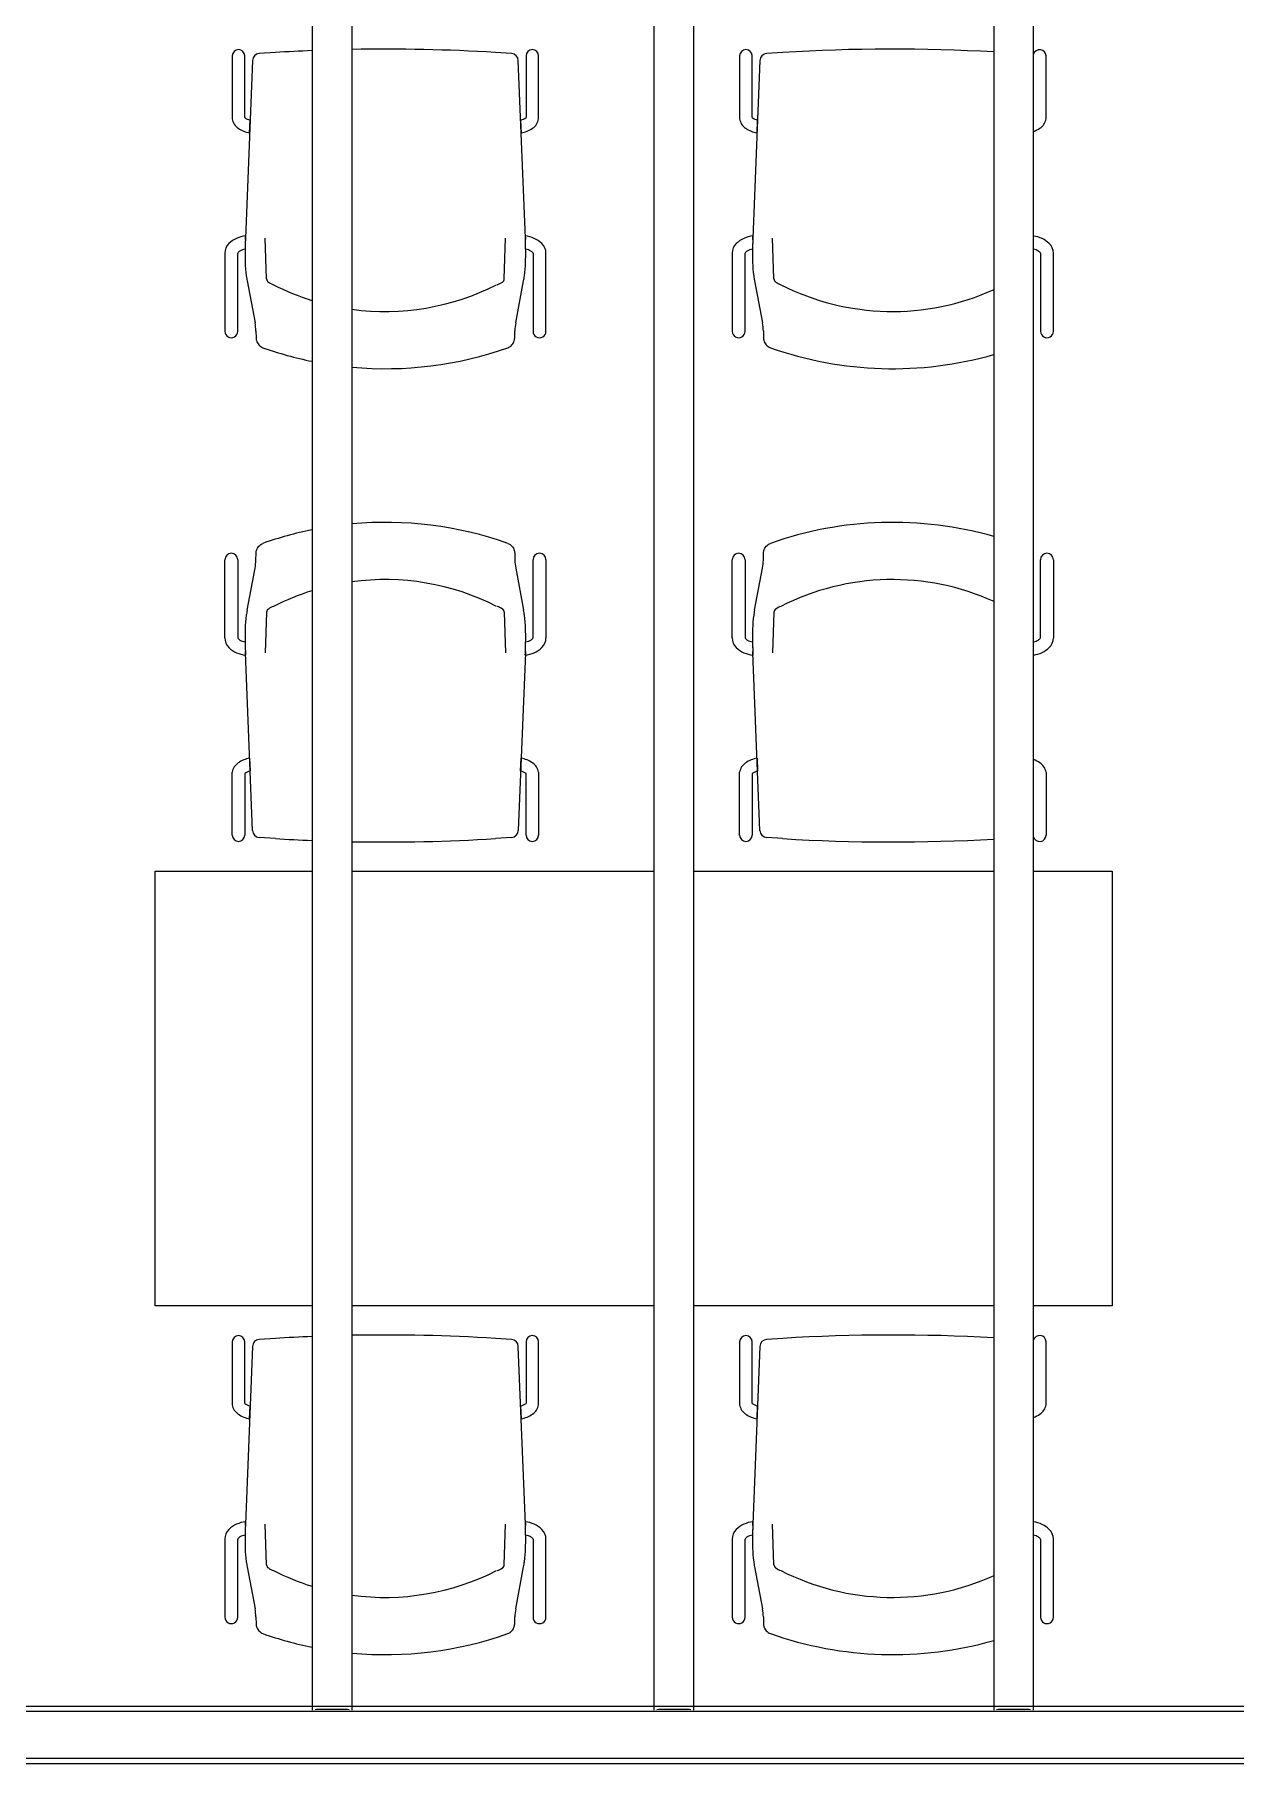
# Model space of a CAD drawing. Header units: inches. Extents: x -3 to 209, y -384 to 20.
# Drawn here: x 178.957 to 181.061, y -259.608 to -256.579 of the extents above; entities that cross this region are included whole.
import ezdxf

# ---------------------------------------------------------------- set-up
doc = ezdxf.new("R2010")
doc.units = ezdxf.units.IN
doc.header["$MEASUREMENT"] = 0
for name, color, linetype, lineweight in [('I-FURN', 253, 'Continuous', 9), ('I-FURN-PNLS', 253, 'Continuous', 9), ('S-BEAM', 253, 'Continuous', 13)]:
    doc.layers.add(name, color=color, linetype=linetype, lineweight=lineweight)
doc.layers.add('NFF-FURN', color=253, linetype='Continuous')

# ---------------------------------------------------------------- blocks, each defined once
blk = doc.blocks.new('20170303 - Modelo Est RT 16 Arpro CENTRAL_rvt-1-Borde De Placa SobreCubierta')
at = {"layer": 'S-BEAM', "linetype": 'ByBlock', "lineweight": -2}
for p, q in [((18.1486, 16.5479), (18.1486, 11.9195)), ((18.2186, 11.9195), (18.2186, 16.5479)), ((18.7475, 16.5479), (18.7475, 11.9195)), ((18.8175, 11.9195), (18.8175, 16.5479)), ((19.3427, 16.5479), (19.3427, 11.9195)), ((19.4127, 11.9195), (19.4127, 16.5479)), ((23.0817, 11.926), (3.9899, 11.926)), ((23.0817, 11.9171), (3.9899, 11.9171)), ((18.2008, 11.9203), (18.1664, 11.9203)), ((18.7997, 11.9203), (18.7653, 11.9203)), ((19.3949, 11.9203), (19.3605, 11.9203)), ((23.0817, 11.8349), (3.9899, 11.8349)), ((3.9899, 11.826), (23.0817, 11.826))]:
    blk.add_line(p, q, dxfattribs=at)
for centre, start_param, end_param in [((18.1664, 11.9195), 1.570796, 2.356194), ((18.2008, 11.9195), 0.785398, 1.570796), ((18.7653, 11.9195), 1.570796, 2.356194), ((18.7997, 11.9195), 0.785398, 1.570796), ((19.3605, 11.9195), 1.570796, 2.356194), ((19.3949, 11.9195), 0.785398, 1.570796)]:
    blk.add_ellipse(centre, major_axis=(0.0178, 0), ratio=0.049795, start_param=start_param, end_param=end_param, dxfattribs=at)
blk = doc.blocks.new('Haworth_Planes-Collaborative_Table-Rectangular - 30_ x 66_-V67-Borde De Placa SobreCubierta')
at = {"layer": 'I-FURN-PNLS', "linetype": 'ByBlock', "lineweight": -2}
for p, q in [((-0.8382, 0.381), (-0.7004, 0.381)), ((-0.8382, -0.381), (-0.8382, 0.381)), ((-0.6308, 0.381), (-0.1053, 0.381)), ((-0.0356, 0.381), (0.4937, 0.381)), ((0.5633, 0.381), (0.8382, 0.381)), ((0.8382, 0.381), (0.8382, -0.381)), ((-0.7006, -0.381), (-0.8382, -0.381)), ((-0.1054, -0.381), (-0.6306, -0.381)), ((0.4935, -0.381), (-0.0354, -0.381)), ((0.8382, -0.381), (0.5635, -0.381))]:
    blk.add_line(p, q, dxfattribs=at)
blk = doc.blocks.new('Haworth_Chair_Very-Perforated Side and Seminar - Arms-V68-Borde De Placa SobreCubierta')
at = {"layer": 'I-FURN', "linetype": 'ByBlock', "lineweight": -2}
for p, q in [((0.2268, 0.2388), (0.2265, 0.2515)), ((-0.2813, 0.2394), (-0.2813, 0.1024)), ((-0.2587, 0.1025), (-0.2587, 0.2394)), ((0.2422, 0.1511), (0.2284, 0.2247)), ((0.2587, 0.2394), (0.2587, 0.1025)), ((0.2813, 0.1024), (0.2813, 0.2394)), ((0.2082, 0.1476), (0.2107, 0.0762)), ((0.2329, -0.2351), (0.2452, 0.0762)), ((0.2452, 0.0762), (0.2451, 0.0723)), ((0.2453, 0.0787), (0.2452, 0.0762)), ((0.2452, 0.0762), (0.2453, 0.0787)), ((0.2379, -0.1081), (0.237, -0.1307)), ((-0.2684, -0.1329), (-0.2684, -0.2432)), ((0.2464, -0.1353), (0.2464, -0.2432)), ((0.2684, -0.2432), (0.2684, -0.1329)), ((0.1928, -0.2491), (0.2211, -0.2472))]:
    blk.add_line(p, q, dxfattribs=at)
for centre, radius, start, end in [((0, -0.3398), 0.6447, 70.5694, 105.9536), ((-0.27, 0.2394), 0.0113, 360, 180), ((0.27, 0.2394), 0.0113, 360, 180), ((0.3182, 0.2416), 0.0914, 181.7231, 190.6423), ((0.0006, -0.225), 0.4297, 62.9668, 114.4747), ((0.1799, 0.115), 0.0456, 56.5647, 69.3688), ((0.2011, 0.1472), 0.0071, 3.4353, 56.5647), ((0.0425, 0.1136), 0.2032, 8.0632, 10.6423), ((0.1104, 0.1192), 0.1352, 359.7172, 9.742), ((-0.258, 0.1024), 0.0233, 180, 226), ((-0.2497, 0.1077), 0.0104, 210.1474, 239.8526), ((-0.2405, 0.1236), 0.0287, 239.8526, 257.5495), ((-0.378, 0.1033), 0.6238, 357.734, 1.396), ((-0.378, 0.1033), 0.6238, 357.734, 359.2684), ((0.2405, 0.1236), 0.0287, 280.5401, 300.1474), ((0.2497, 0.1077), 0.0104, 300.1474, 329.8526), ((0.258, 0.1024), 0.0233, 314, 360), ((-0.2407, 0.1203), 0.0482, 226, 262.8431), ((0.2407, 0.1203), 0.0482, 275.2064, 314), ((-0.2441, -0.137), 0.0247, 123.6934, 170.3066), ((-0.2256, -0.1648), 0.058, 111.327, 123.6934), ((0.2256, -0.1648), 0.058, 56.3066, 77.6934), ((0.2441, -0.137), 0.0247, 9.6934, 56.3066), ((0.2293, -0.1585), 0.0289, 53.5905, 74.4095), ((0.2202, -0.2346), 0.0127, 274.0729, 357.734), ((-0.2574, -0.2432), 0.011, 180, 345), ((0, 2.8583), 3.1134, 266.7418, 273.5503), ((0.2574, -0.2432), 0.011, 180, 360)]:
    blk.add_arc(centre, radius, start, end, dxfattribs=at)
for points in [[(0.2259, 0.2554), (0.2255, 0.2569), (0.2245, 0.2596), (0.2219, 0.2632), (0.2185, 0.2662), (0.2159, 0.2676), (0.2145, 0.2681)], [(0.2265, 0.2515), (0.2264, 0.2521), (0.2263, 0.2534), (0.2261, 0.2548), (0.2259, 0.2554)]]:
    blk.add_open_spline(points, degree=3, dxfattribs=at)
blk = doc.blocks.new('Haworth_Chair_Very-Perforated Side and Seminar - Arms-V69-Borde De Placa SobreCubierta')
at = {"layer": 'I-FURN', "linetype": 'ByBlock', "lineweight": -2}
for p, q in [((-0.2265, 0.2515), (-0.2268, 0.2388)), ((0.2268, 0.2388), (0.2265, 0.2515)), ((-0.2813, 0.2394), (-0.2813, 0.1024)), ((-0.2587, 0.1025), (-0.2587, 0.2394)), ((-0.2284, 0.2247), (-0.2422, 0.1511)), ((0.2422, 0.1511), (0.2284, 0.2247)), ((0.2587, 0.2394), (0.2587, 0.1025)), ((0.2813, 0.1024), (0.2813, 0.2394)), ((-0.2082, 0.1476), (-0.2107, 0.0762)), ((0.2082, 0.1476), (0.2107, 0.0762)), ((-0.2452, 0.0762), (-0.2453, 0.0787)), ((-0.2453, 0.0787), (-0.2452, 0.0762)), ((-0.2451, 0.0723), (-0.2452, 0.0762)), ((-0.2452, 0.0762), (-0.2329, -0.2351)), ((0.2329, -0.2351), (0.2452, 0.0762)), ((0.2452, 0.0762), (0.2451, 0.0723)), ((0.2453, 0.0787), (0.2452, 0.0762)), ((0.2452, 0.0762), (0.2453, 0.0787)), ((-0.237, -0.1307), (-0.2379, -0.1081)), ((0.2379, -0.1081), (0.237, -0.1307)), ((-0.2684, -0.1329), (-0.2684, -0.2432)), ((-0.2464, -0.2432), (-0.2464, -0.1353)), ((0.2464, -0.1353), (0.2464, -0.2432)), ((0.2684, -0.2432), (0.2684, -0.1329)), ((-0.2211, -0.2472), (-0.1928, -0.2491)), ((0.1928, -0.2491), (0.2211, -0.2472))]:
    blk.add_line(p, q, dxfattribs=at)
for centre, radius, start, end in [((0, -0.3398), 0.6447, 84.7939, 109.4306), ((0, -0.3398), 0.6447, 70.5694, 78.5149), ((-0.27, 0.2394), 0.0113, 360, 180), ((0.27, 0.2394), 0.0113, 360, 180), ((-0.3182, 0.2416), 0.0914, 349.3577, 358.2769), ((0.3182, 0.2416), 0.0914, 181.7231, 190.6423), ((0.0006, -0.225), 0.4297, 82.2424, 117.0332), ((0.0006, -0.225), 0.4297, 62.9668, 72.6806), ((-0.2011, 0.1472), 0.0071, 123.4353, 176.5647), ((-0.1799, 0.115), 0.0456, 110.6312, 123.4353), ((0.1799, 0.115), 0.0456, 56.5647, 69.3688), ((0.2011, 0.1472), 0.0071, 3.4353, 56.5647), ((-0.1104, 0.1192), 0.1352, 170.258, 180.2828), ((-0.0425, 0.1136), 0.2032, 169.3577, 171.9368), ((0.0425, 0.1136), 0.2032, 8.0632, 10.6423), ((0.1104, 0.1192), 0.1352, 359.7172, 9.742), ((-0.258, 0.1024), 0.0233, 180, 226), ((-0.2497, 0.1077), 0.0104, 210.1474, 239.8526), ((-0.2405, 0.1236), 0.0287, 239.8526, 259.4599), ((0.378, 0.1033), 0.6238, 178.604, 182.266), ((0.378, 0.1033), 0.6238, 180.7316, 182.266), ((-0.378, 0.1033), 0.6238, 357.734, 1.396), ((-0.378, 0.1033), 0.6238, 357.734, 359.2684), ((0.2405, 0.1236), 0.0287, 280.5401, 300.1474), ((0.2497, 0.1077), 0.0104, 300.1474, 329.8526), ((0.258, 0.1024), 0.0233, 314, 360), ((-0.2407, 0.1203), 0.0482, 226, 264.7936), ((0.2407, 0.1203), 0.0482, 275.2064, 314), ((-0.2441, -0.137), 0.0247, 123.6934, 170.3066), ((-0.2256, -0.1648), 0.058, 102.3066, 123.6934), ((0.2256, -0.1648), 0.058, 56.3066, 77.6934), ((0.2441, -0.137), 0.0247, 9.6934, 56.3066), ((-0.2293, -0.1585), 0.0289, 105.5905, 126.4095), ((0.2293, -0.1585), 0.0289, 53.5905, 74.4095), ((-0.2202, -0.2346), 0.0127, 182.266, 265.9271), ((0.2202, -0.2346), 0.0127, 274.0729, 357.734), ((-0.2574, -0.2432), 0.011, 180, 360), ((0, 2.8583), 3.1134, 266.4497, 271.078), ((0, 2.8583), 3.1134, 272.3609, 273.5503), ((0.2574, -0.2432), 0.011, 180, 360)]:
    blk.add_arc(centre, radius, start, end, dxfattribs=at)
for points in [[(-0.2259, 0.2554), (-0.2261, 0.2548), (-0.2263, 0.2534), (-0.2264, 0.2521), (-0.2265, 0.2515)], [(-0.2145, 0.2681), (-0.2159, 0.2676), (-0.2185, 0.2662), (-0.2219, 0.2632), (-0.2245, 0.2596), (-0.2255, 0.2569), (-0.2259, 0.2554)], [(0.2259, 0.2554), (0.2255, 0.2569), (0.2245, 0.2596), (0.2219, 0.2632), (0.2185, 0.2662), (0.2159, 0.2676), (0.2145, 0.2681)], [(0.2265, 0.2515), (0.2264, 0.2521), (0.2263, 0.2534), (0.2261, 0.2548), (0.2259, 0.2554)]]:
    blk.add_open_spline(points, degree=3, dxfattribs=at)
blk = doc.blocks.new('Haworth_Chair_Very-Perforated Side and Seminar - Arms-V70-Borde De Placa SobreCubierta')
at = {"layer": 'I-FURN', "linetype": 'ByBlock', "lineweight": -2}
for p, q in [((-0.2684, 0.1329), (-0.2684, 0.2432)), ((0.1928, 0.2491), (0.2211, 0.2472)), ((0.2464, 0.1353), (0.2464, 0.2432)), ((0.2684, 0.2432), (0.2684, 0.1329)), ((0.2329, 0.2351), (0.2452, -0.0762)), ((0.2379, 0.1081), (0.237, 0.1307)), ((0.2082, -0.1476), (0.2107, -0.0762)), ((0.2452, -0.0762), (0.2451, -0.0723)), ((0.2453, -0.0787), (0.2452, -0.0762)), ((0.2452, -0.0762), (0.2453, -0.0787)), ((-0.2813, -0.2394), (-0.2813, -0.1024)), ((-0.2587, -0.1025), (-0.2587, -0.2394)), ((0.2587, -0.2394), (0.2587, -0.1025)), ((0.2813, -0.1024), (0.2813, -0.2394)), ((0.2422, -0.1511), (0.2284, -0.2247)), ((0.2268, -0.2388), (0.2265, -0.2515))]:
    blk.add_line(p, q, dxfattribs=at)
for centre, radius, start, end in [((-0.2574, 0.2432), 0.011, 15, 180), ((0, -2.8583), 3.1134, 86.4497, 93.2551), ((0.2202, 0.2346), 0.0127, 2.266, 85.9271), ((0.2574, 0.2432), 0.011, 0, 180), ((-0.2441, 0.137), 0.0247, 189.6934, 236.3066), ((0.2293, 0.1585), 0.0289, 285.5905, 306.4095), ((0.2441, 0.137), 0.0247, 303.6934, 350.3066), ((-0.2256, 0.1648), 0.058, 236.3066, 248.5375), ((0.2256, 0.1648), 0.058, 282.3066, 303.6934), ((-0.258, -0.1024), 0.0233, 134, 180), ((-0.2407, -0.1203), 0.0482, 97.2589, 134), ((0.2407, -0.1203), 0.0482, 46, 84.7936), ((-0.378, -0.1033), 0.6238, 0.7316, 2.266), ((-0.378, -0.1033), 0.6238, 358.604, 2.266), ((0.258, -0.1024), 0.0233, 0, 46), ((-0.2497, -0.1077), 0.0104, 120.1474, 149.8526), ((-0.2405, -0.1236), 0.0287, 102.6123, 120.1474), ((0.1104, -0.1192), 0.1352, 350.258, 0.2828), ((0.2405, -0.1236), 0.0287, 59.8526, 79.4599), ((0.2497, -0.1077), 0.0104, 30.1474, 59.8526), ((0.2011, -0.1472), 0.0071, 303.4353, 356.5647), ((0.0425, -0.1136), 0.2032, 349.3577, 351.9368), ((0.0006, 0.225), 0.4297, 245.534, 297.0332), ((0.1799, -0.115), 0.0456, 290.6312, 303.4353), ((-0.27, -0.2394), 0.0113, 180, 0), ((0.3182, -0.2416), 0.0914, 169.3577, 178.2769), ((0.27, -0.2394), 0.0113, 180, 0), ((0, 0.3398), 0.6447, 254.0494, 289.4306)]:
    blk.add_arc(centre, radius, start, end, dxfattribs=at)
for points in [[(0.2259, -0.2554), (0.2255, -0.2569), (0.2245, -0.2596), (0.2219, -0.2632), (0.2185, -0.2662), (0.2159, -0.2676), (0.2145, -0.2681)], [(0.2265, -0.2515), (0.2264, -0.2521), (0.2263, -0.2534), (0.2261, -0.2548), (0.2259, -0.2554)]]:
    blk.add_open_spline(points, degree=3, dxfattribs=at)
blk = doc.blocks.new('Haworth_Chair_Very-Perforated Side and Seminar - Arms-V71-Borde De Placa SobreCubierta')
at = {"layer": 'I-FURN', "linetype": 'ByBlock', "lineweight": -2}
for p, q in [((-0.2684, 0.1329), (-0.2684, 0.2432)), ((-0.2464, 0.2432), (-0.2464, 0.1353)), ((-0.2211, 0.2472), (-0.1928, 0.2491)), ((0.1928, 0.2491), (0.2211, 0.2472)), ((0.2464, 0.1353), (0.2464, 0.2432)), ((0.2684, 0.2432), (0.2684, 0.1329)), ((-0.2452, -0.0762), (-0.2329, 0.2351)), ((0.2329, 0.2351), (0.2452, -0.0762)), ((-0.237, 0.1307), (-0.2379, 0.1081)), ((0.2379, 0.1081), (0.237, 0.1307)), ((-0.2452, -0.0762), (-0.2453, -0.0787)), ((-0.2453, -0.0787), (-0.2452, -0.0762)), ((-0.2451, -0.0723), (-0.2452, -0.0762)), ((-0.2082, -0.1476), (-0.2107, -0.0762)), ((0.2082, -0.1476), (0.2107, -0.0762)), ((0.2452, -0.0762), (0.2451, -0.0723)), ((0.2453, -0.0787), (0.2452, -0.0762)), ((0.2452, -0.0762), (0.2453, -0.0787)), ((-0.2813, -0.2394), (-0.2813, -0.1024)), ((-0.2587, -0.1025), (-0.2587, -0.2394)), ((0.2587, -0.2394), (0.2587, -0.1025)), ((0.2813, -0.1024), (0.2813, -0.2394)), ((-0.2284, -0.2247), (-0.2422, -0.1511)), ((0.2422, -0.1511), (0.2284, -0.2247)), ((-0.2265, -0.2515), (-0.2268, -0.2388)), ((0.2268, -0.2388), (0.2265, -0.2515))]:
    blk.add_line(p, q, dxfattribs=at)
for centre, radius, start, end in [((-0.2574, 0.2432), 0.011, 0, 180), ((-0.2202, 0.2346), 0.0127, 94.0729, 177.734), ((0, -2.8583), 3.1134, 88.9251, 93.5503), ((0, -2.8583), 3.1134, 86.4497, 87.6361), ((0.2202, 0.2346), 0.0127, 2.266, 85.9271), ((0.2574, 0.2432), 0.011, 0, 180), ((-0.2441, 0.137), 0.0247, 189.6934, 236.3066), ((-0.2293, 0.1585), 0.0289, 233.5905, 254.4095), ((0.2293, 0.1585), 0.0289, 285.5905, 306.4095), ((0.2441, 0.137), 0.0247, 303.6934, 350.3066), ((-0.2256, 0.1648), 0.058, 236.3066, 257.6934), ((0.2256, 0.1648), 0.058, 282.3066, 303.6934), ((-0.258, -0.1024), 0.0233, 134, 180), ((-0.2407, -0.1203), 0.0482, 95.2064, 134), ((0.378, -0.1033), 0.6238, 177.734, 179.2684), ((0.378, -0.1033), 0.6238, 177.734, 181.396), ((0.2407, -0.1203), 0.0482, 46, 84.7936), ((-0.378, -0.1033), 0.6238, 0.7316, 2.266), ((-0.378, -0.1033), 0.6238, 358.604, 2.266), ((0.258, -0.1024), 0.0233, 0, 46), ((-0.2497, -0.1077), 0.0104, 120.1474, 149.8526), ((-0.2405, -0.1236), 0.0287, 100.5401, 120.1474), ((-0.1104, -0.1192), 0.1352, 179.7172, 189.742), ((0.1104, -0.1192), 0.1352, 350.258, 0.2828), ((0.2405, -0.1236), 0.0287, 59.8526, 79.4599), ((0.2497, -0.1077), 0.0104, 30.1474, 59.8526), ((-0.0425, -0.1136), 0.2032, 188.0632, 190.6423), ((-0.2011, -0.1472), 0.0071, 183.4353, 236.5647), ((0.2011, -0.1472), 0.0071, 303.4353, 356.5647), ((0.0425, -0.1136), 0.2032, 349.3577, 351.9368), ((-0.1799, -0.115), 0.0456, 236.5647, 249.3688), ((0.0006, 0.225), 0.4297, 242.9668, 277.7505), ((0.0006, 0.225), 0.4297, 287.3273, 297.0332), ((0.1799, -0.115), 0.0456, 290.6312, 303.4353), ((-0.27, -0.2394), 0.0113, 180, 0), ((-0.3182, -0.2416), 0.0914, 1.7231, 10.6423), ((0.3182, -0.2416), 0.0914, 169.3577, 178.2769), ((0.27, -0.2394), 0.0113, 180, 0), ((0, 0.3398), 0.6447, 250.5694, 275.2038), ((0, 0.3398), 0.6447, 281.4876, 289.4306)]:
    blk.add_arc(centre, radius, start, end, dxfattribs=at)
for points in [[(-0.2259, -0.2554), (-0.2261, -0.2548), (-0.2263, -0.2534), (-0.2264, -0.2521), (-0.2265, -0.2515)], [(-0.2145, -0.2681), (-0.2159, -0.2676), (-0.2185, -0.2662), (-0.2219, -0.2632), (-0.2245, -0.2596), (-0.2255, -0.2569), (-0.2259, -0.2554)], [(0.2259, -0.2554), (0.2255, -0.2569), (0.2245, -0.2596), (0.2219, -0.2632), (0.2185, -0.2662), (0.2159, -0.2676), (0.2145, -0.2681)], [(0.2265, -0.2515), (0.2264, -0.2521), (0.2263, -0.2534), (0.2261, -0.2548), (0.2259, -0.2554)]]:
    blk.add_open_spline(points, degree=3, dxfattribs=at)
blk = doc.blocks.new('Haworth_Chair_Very-Perforated Side and Seminar - Arms-V98-Borde De Placa SobreCubierta')
at = {"layer": 'I-FURN', "linetype": 'ByBlock', "lineweight": -2}
for p, q in [((0.2268, 0.2388), (0.2265, 0.2515)), ((-0.2813, 0.2394), (-0.2813, 0.1024)), ((-0.2587, 0.1025), (-0.2587, 0.2394)), ((0.2422, 0.1511), (0.2284, 0.2247)), ((0.2587, 0.2394), (0.2587, 0.1025)), ((0.2813, 0.1024), (0.2813, 0.2394)), ((0.2082, 0.1476), (0.2107, 0.0762)), ((0.2329, -0.2351), (0.2452, 0.0762)), ((0.2452, 0.0762), (0.2451, 0.0723)), ((0.2453, 0.0787), (0.2452, 0.0762)), ((0.2452, 0.0762), (0.2453, 0.0787)), ((0.2379, -0.1081), (0.237, -0.1307)), ((-0.2684, -0.1329), (-0.2684, -0.2432)), ((0.2464, -0.1353), (0.2464, -0.2432)), ((0.2684, -0.2432), (0.2684, -0.1329)), ((0.1928, -0.2491), (0.2211, -0.2472))]:
    blk.add_line(p, q, dxfattribs=at)
for centre, radius, start, end in [((0, -0.3398), 0.6447, 70.5694, 105.9506), ((-0.27, 0.2394), 0.0113, 360, 180), ((0.27, 0.2394), 0.0113, 360, 180), ((0.3182, 0.2416), 0.0914, 181.7231, 190.6423), ((0.0006, -0.225), 0.4297, 62.9668, 114.466), ((0.1799, 0.115), 0.0456, 56.5647, 69.3688), ((0.2011, 0.1472), 0.0071, 3.4353, 56.5647), ((0.0425, 0.1136), 0.2032, 8.0632, 10.6423), ((0.1104, 0.1192), 0.1352, 359.7172, 9.742), ((-0.258, 0.1024), 0.0233, 180, 226), ((-0.2497, 0.1077), 0.0104, 210.1474, 239.8526), ((-0.2405, 0.1236), 0.0287, 239.8526, 257.3877), ((-0.378, 0.1033), 0.6238, 357.734, 1.396), ((-0.378, 0.1033), 0.6238, 357.734, 359.2684), ((0.2405, 0.1236), 0.0287, 280.5401, 300.1474), ((0.2497, 0.1077), 0.0104, 300.1474, 329.8526), ((0.258, 0.1024), 0.0233, 314, 360), ((-0.2407, 0.1203), 0.0482, 226, 262.7411), ((0.2407, 0.1203), 0.0482, 275.2064, 314), ((-0.2441, -0.137), 0.0247, 123.6934, 170.3066), ((-0.2256, -0.1648), 0.058, 111.4625, 123.6934), ((0.2256, -0.1648), 0.058, 56.3066, 77.6934), ((0.2441, -0.137), 0.0247, 9.6934, 56.3066), ((0.2293, -0.1585), 0.0289, 53.5905, 74.4095), ((0.2202, -0.2346), 0.0127, 274.0729, 357.734), ((-0.2574, -0.2432), 0.011, 180, 345), ((0, 2.8583), 3.1134, 266.7449, 273.5503), ((0.2574, -0.2432), 0.011, 180, 360)]:
    blk.add_arc(centre, radius, start, end, dxfattribs=at)
for points in [[(0.2259, 0.2554), (0.2255, 0.2569), (0.2245, 0.2596), (0.2219, 0.2632), (0.2185, 0.2662), (0.2159, 0.2676), (0.2145, 0.2681)], [(0.2265, 0.2515), (0.2264, 0.2521), (0.2263, 0.2534), (0.2261, 0.2548), (0.2259, 0.2554)]]:
    blk.add_open_spline(points, degree=3, dxfattribs=at)
blk = doc.blocks.new('Haworth_Chair_Very-Perforated Side and Seminar - Arms-V99-Borde De Placa SobreCubierta')
at = {"layer": 'I-FURN', "linetype": 'ByBlock', "lineweight": -2}
for p, q in [((-0.2265, 0.2515), (-0.2268, 0.2388)), ((0.2268, 0.2388), (0.2265, 0.2515)), ((-0.2813, 0.2394), (-0.2813, 0.1024)), ((-0.2587, 0.1025), (-0.2587, 0.2394)), ((-0.2284, 0.2247), (-0.2422, 0.1511)), ((0.2422, 0.1511), (0.2284, 0.2247)), ((0.2587, 0.2394), (0.2587, 0.1025)), ((0.2813, 0.1024), (0.2813, 0.2394)), ((-0.2082, 0.1476), (-0.2107, 0.0762)), ((0.2082, 0.1476), (0.2107, 0.0762)), ((-0.2452, 0.0762), (-0.2453, 0.0787)), ((-0.2453, 0.0787), (-0.2452, 0.0762)), ((-0.2451, 0.0723), (-0.2452, 0.0762)), ((-0.2452, 0.0762), (-0.2329, -0.2351)), ((0.2329, -0.2351), (0.2452, 0.0762)), ((0.2452, 0.0762), (0.2451, 0.0723)), ((0.2453, 0.0787), (0.2452, 0.0762)), ((0.2452, 0.0762), (0.2453, 0.0787)), ((-0.237, -0.1307), (-0.2379, -0.1081)), ((0.2379, -0.1081), (0.237, -0.1307)), ((-0.2684, -0.1329), (-0.2684, -0.2432)), ((-0.2464, -0.2432), (-0.2464, -0.1353)), ((0.2464, -0.1353), (0.2464, -0.2432)), ((0.2684, -0.2432), (0.2684, -0.1329)), ((-0.2211, -0.2472), (-0.1928, -0.2491)), ((0.1928, -0.2491), (0.2211, -0.2472))]:
    blk.add_line(p, q, dxfattribs=at)
for centre, radius, start, end in [((0, -0.3398), 0.6447, 84.7962, 109.4306), ((0, -0.3398), 0.6447, 70.5694, 78.5124), ((-0.27, 0.2394), 0.0113, 360, 180), ((0.27, 0.2394), 0.0113, 360, 180), ((-0.3182, 0.2416), 0.0914, 349.3577, 358.2769), ((0.3182, 0.2416), 0.0914, 181.7231, 190.6423), ((0.0006, -0.225), 0.4297, 82.2495, 117.0332), ((0.0006, -0.225), 0.4297, 62.9668, 72.6727), ((-0.2011, 0.1472), 0.0071, 123.4353, 176.5647), ((-0.1799, 0.115), 0.0456, 110.6312, 123.4353), ((0.1799, 0.115), 0.0456, 56.5647, 69.3688), ((0.2011, 0.1472), 0.0071, 3.4353, 56.5647), ((-0.1104, 0.1192), 0.1352, 170.258, 180.2828), ((-0.0425, 0.1136), 0.2032, 169.3577, 171.9368), ((0.0425, 0.1136), 0.2032, 8.0632, 10.6423), ((0.1104, 0.1192), 0.1352, 359.7172, 9.742), ((-0.258, 0.1024), 0.0233, 180, 226), ((-0.2497, 0.1077), 0.0104, 210.1474, 239.8526), ((-0.2405, 0.1236), 0.0287, 239.8526, 259.4599), ((0.378, 0.1033), 0.6238, 178.604, 182.266), ((0.378, 0.1033), 0.6238, 180.7316, 182.266), ((-0.378, 0.1033), 0.6238, 357.734, 1.396), ((-0.378, 0.1033), 0.6238, 357.734, 359.2684), ((0.2405, 0.1236), 0.0287, 280.5401, 300.1474), ((0.2497, 0.1077), 0.0104, 300.1474, 329.8526), ((0.258, 0.1024), 0.0233, 314, 360), ((-0.2407, 0.1203), 0.0482, 226, 264.7936), ((0.2407, 0.1203), 0.0482, 275.2064, 314), ((-0.2441, -0.137), 0.0247, 123.6934, 170.3066), ((-0.2256, -0.1648), 0.058, 102.3066, 123.6934), ((0.2256, -0.1648), 0.058, 56.3066, 77.6934), ((0.2441, -0.137), 0.0247, 9.6934, 56.3066), ((-0.2293, -0.1585), 0.0289, 105.5905, 126.4095), ((0.2293, -0.1585), 0.0289, 53.5905, 74.4095), ((-0.2202, -0.2346), 0.0127, 182.266, 265.9271), ((0.2202, -0.2346), 0.0127, 274.0729, 357.734), ((-0.2574, -0.2432), 0.011, 180, 360), ((0, 2.8583), 3.1134, 266.4497, 271.0749), ((0, 2.8583), 3.1134, 272.3639, 273.5503), ((0.2574, -0.2432), 0.011, 180, 360)]:
    blk.add_arc(centre, radius, start, end, dxfattribs=at)
for points in [[(-0.2259, 0.2554), (-0.2261, 0.2548), (-0.2263, 0.2534), (-0.2264, 0.2521), (-0.2265, 0.2515)], [(-0.2145, 0.2681), (-0.2159, 0.2676), (-0.2185, 0.2662), (-0.2219, 0.2632), (-0.2245, 0.2596), (-0.2255, 0.2569), (-0.2259, 0.2554)], [(0.2259, 0.2554), (0.2255, 0.2569), (0.2245, 0.2596), (0.2219, 0.2632), (0.2185, 0.2662), (0.2159, 0.2676), (0.2145, 0.2681)], [(0.2265, 0.2515), (0.2264, 0.2521), (0.2263, 0.2534), (0.2261, 0.2548), (0.2259, 0.2554)]]:
    blk.add_open_spline(points, degree=3, dxfattribs=at)
blk = doc.blocks.new('CB TEC 23-03-2017')
at = {"linetype": 'ByBlock', "lineweight": -2}
blk.add_blockref('20170303 - Modelo Est RT 16 Arpro CENTRAL_rvt-1-Borde De Placa SobreCubierta', (253.5039, 5566.5754), dxfattribs=at)
at = {"layer": 'I-FURN', "linetype": 'ByBlock', "lineweight": -2, "rotation": 180}
for name, p in [('Haworth_Chair_Very-Perforated Side and Seminar - Arms-V99-Borde De Placa SobreCubierta', (271.7809, 5581.1502)), ('Haworth_Chair_Very-Perforated Side and Seminar - Arms-V98-Borde De Placa SobreCubierta', (272.6699, 5581.1502)), ('Haworth_Chair_Very-Perforated Side and Seminar - Arms-V71-Borde De Placa SobreCubierta', (271.7809, 5580.2711)), ('Haworth_Chair_Very-Perforated Side and Seminar - Arms-V70-Borde De Placa SobreCubierta', (272.6699, 5580.2711)), ('Haworth_Chair_Very-Perforated Side and Seminar - Arms-V69-Borde De Placa SobreCubierta', (271.7809, 5578.897)), ('Haworth_Chair_Very-Perforated Side and Seminar - Arms-V68-Borde De Placa SobreCubierta', (272.6699, 5578.897))]:
    blk.add_blockref(name, p, dxfattribs=at)
at = {"layer": 'I-FURN-PNLS', "linetype": 'ByBlock', "lineweight": -2, "rotation": 180}
blk.add_blockref('Haworth_Planes-Collaborative_Table-Rectangular - 30_ x 66_-V67-Borde De Placa SobreCubierta', (272.216, 5579.5841), dxfattribs=at)

msp = doc.modelspace()

# ---------------------------------------------------------------- block references
at = {"layer": 'NFF-FURN'}
msp.add_blockref('CB TEC 23-03-2017', (-92.2093, -5838.0096), dxfattribs=at)

doc.saveas('drawing.dxf')
